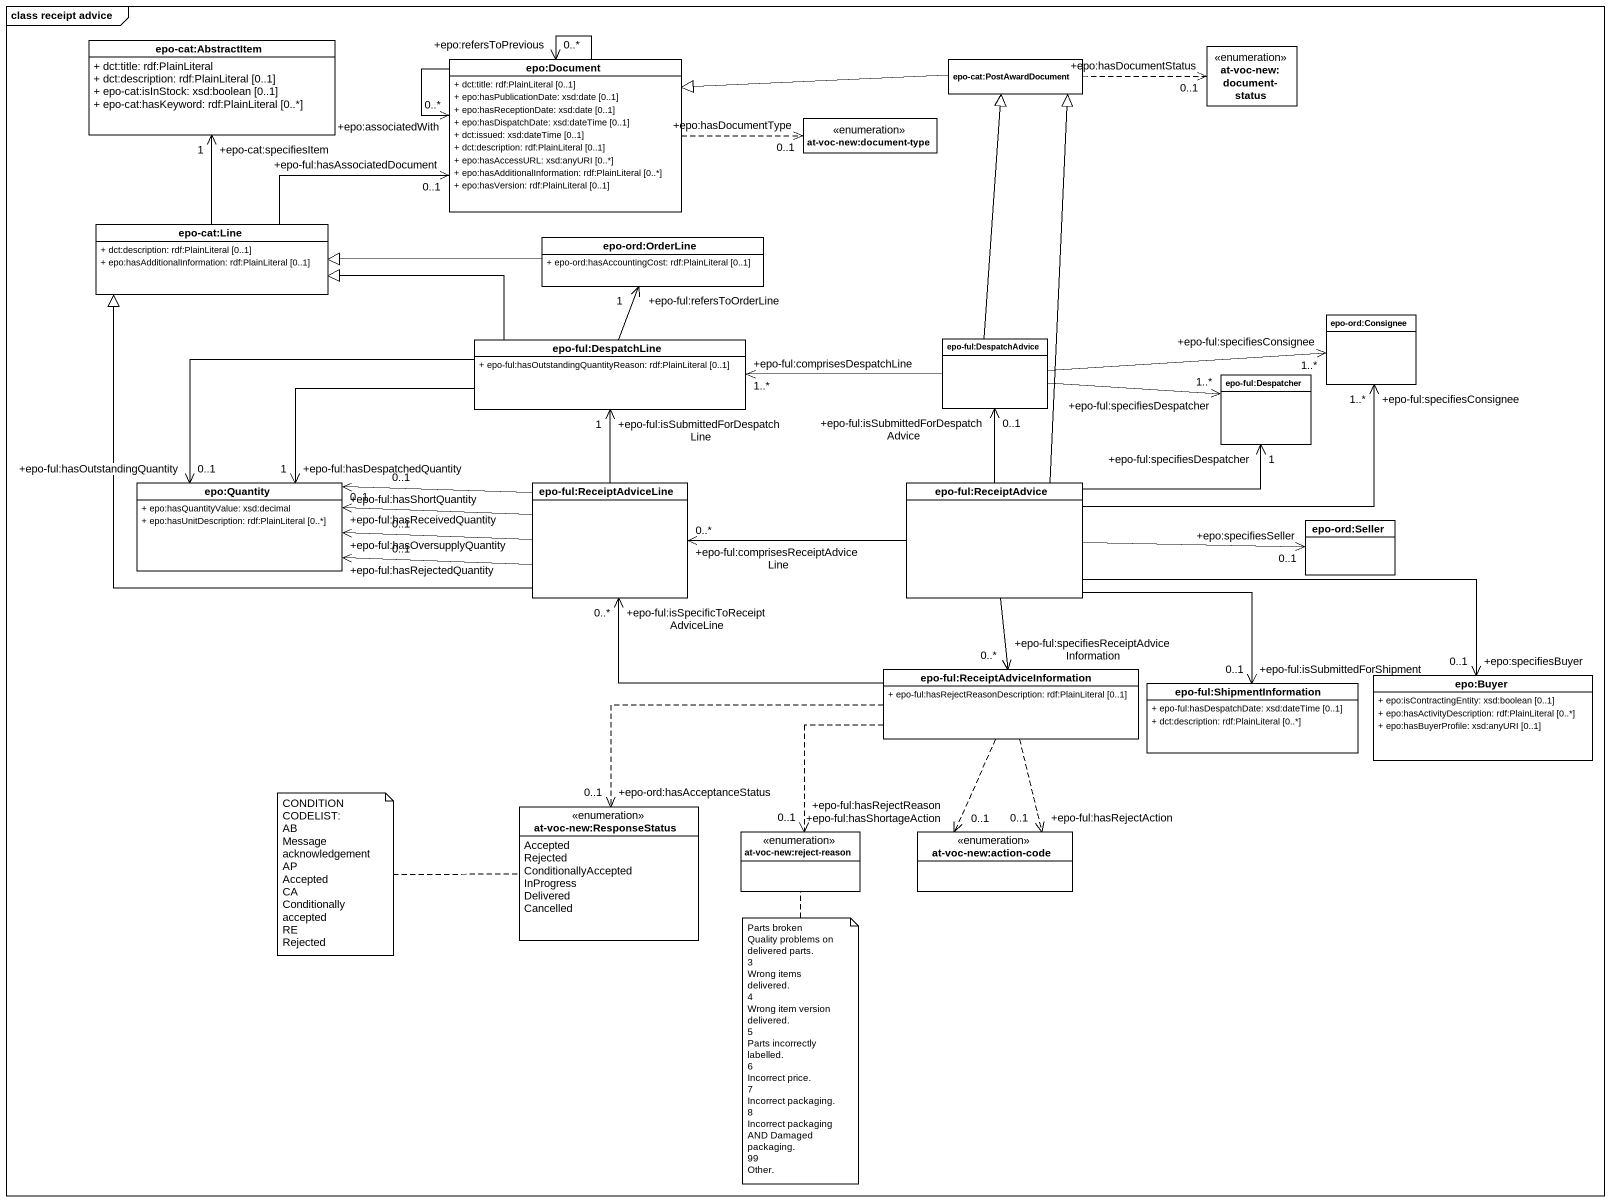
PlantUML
@startuml
mainframe class receipt advice
hide circle
hide empty members
skinparam classAttributeIconSize 0
class "epo-cat:AbstractItem" as epo_cat_AbstractItem {
  + dct:title: rdf:PlainLiteral
  + dct:description: rdf:PlainLiteral [0..1]
  + epo-cat:isInStock: xsd:boolean [0..1]
  + epo-cat:hasKeyword: rdf:PlainLiteral [0..*]
}
enum "at-voc-new:document-status" as at_voc_new_document_status
class "epo:Document" as epo_Document {
  + dct:title: rdf:PlainLiteral [0..1]
  + epo:hasPublicationDate: xsd:date [0..1]
  + epo:hasReceptionDate: xsd:date [0..1]
  + epo:hasDispatchDate: xsd:dateTime [0..1]
  + dct:issued: xsd:dateTime [0..1]
  + dct:description: rdf:PlainLiteral [0..1]
  + epo:hasAccessURL: xsd:anyURI [0..*]
  + epo:hasAdditionalInformation: rdf:PlainLiteral [0..*]
  + epo:hasVersion: rdf:PlainLiteral [0..1]
}
class "epo-cat:PostAwardDocument" as epo_cat_PostAwardDocument
enum "at-voc-new:document-type" as at_voc_new_document_type
class "epo-cat:Line" as epo_cat_Line {
  + dct:description: rdf:PlainLiteral [0..1]
  + epo:hasAdditionalInformation: rdf:PlainLiteral [0..1]
}
class "epo-ord:OrderLine" as epo_ord_OrderLine {
  + epo-ord:hasAccountingCost: rdf:PlainLiteral [0..1]
}
class "epo-ord:Consignee" as epo_ord_Consignee
class "epo-ful:DespatchLine" as epo_ful_DespatchLine {
  + epo-ful:hasOutstandingQuantityReason: rdf:PlainLiteral [0..1]
}
class "epo-ful:DespatchAdvice" as epo_ful_DespatchAdvice
class "epo-ful:Despatcher" as epo_ful_Despatcher
class "epo:Quantity" as epo_Quantity {
  + epo:hasQuantityValue: xsd:decimal
  + epo:hasUnitDescription: rdf:PlainLiteral [0..*]
}
class "epo-ful:ReceiptAdviceLine" as epo_ful_ReceiptAdviceLine
class "epo-ful:ReceiptAdvice" as epo_ful_ReceiptAdvice
class "epo-ord:Seller" as epo_ord_Seller
class "epo-ful:ReceiptAdviceInformation" as epo_ful_ReceiptAdviceInforma {
  + epo-ful:hasRejectReasonDescription: rdf:PlainLiteral [0..1]
}
class "epo:Buyer" as epo_Buyer {
  + epo:isContractingEntity: xsd:boolean [0..1]
  + epo:hasActivityDescription: rdf:PlainLiteral [0..*]
  + epo:hasBuyerProfile: xsd:anyURI [0..1]
}
class "epo-ful:ShipmentInformation" as epo_ful_ShipmentInformation {
  + epo-ful:hasDespatchDate: xsd:dateTime [0..1]
  + dct:description: rdf:PlainLiteral [0..*]
}
enum "at-voc-new:ResponseStatus" as at_voc_new_ResponseStatus {
  Accepted
  Rejected
  ConditionallyAccepted
  InProgress
  Delivered
  Cancelled
}
enum "at-voc-new:reject-reason" as at_voc_new_reject_reason
enum "at-voc-new:action-code" as at_voc_new_action_code
epo_Document --> "+epo:refersToPrevious\n0..*" epo_Document
epo_Document --> "+epo:associatedWith\n0..*" epo_Document
epo_Document .right.> "+epo:hasDocumentType\n0..1" at_voc_new_document_type
epo_cat_PostAwardDocument .right.> "+epo:hasDocumentStatus\n0..1" at_voc_new_document_status
epo_cat_PostAwardDocument -left-|> epo_Document
epo_cat_Line -up-> "+epo-cat:specifiesItem\n1" epo_cat_AbstractItem
epo_cat_Line -right-> "+epo-ful:hasAssociatedDocument\n0..1" epo_Document
epo_ord_OrderLine -left-|> epo_cat_Line
epo_ful_DespatchLine -left-|> epo_cat_Line
epo_ful_DespatchLine -up-> "+epo-ful:refersToOrderLine\n1" epo_ord_OrderLine
epo_ful_DespatchLine -left-> "+epo-ful:hasDespatchedQuantity\n1" epo_Quantity
epo_ful_DespatchLine -left-> "+epo-ful:hasOutstandingQuantity\n0..1" epo_Quantity
epo_ful_DespatchAdvice -up-|> epo_cat_PostAwardDocument
epo_ful_DespatchAdvice -right-> "+epo-ful:specifiesConsignee\n1..*" epo_ord_Consignee
epo_ful_DespatchAdvice -left-> "+epo-ful:comprisesDespatchLine\n1..*" epo_ful_DespatchLine
epo_ful_DespatchAdvice -right-> "+epo-ful:specifiesDespatcher\n1..*" epo_ful_Despatcher
epo_ful_ReceiptAdviceLine -up-|> epo_cat_Line
epo_ful_ReceiptAdviceLine -up-> "+epo-ful:isSubmittedForDespatchLine\n1" epo_ful_DespatchLine
epo_ful_ReceiptAdviceLine -left-> "+epo-ful:hasShortQuantity\n0..1" epo_Quantity
epo_ful_ReceiptAdviceLine -left-> "+epo-ful:hasReceivedQuantity\n0..1" epo_Quantity
epo_ful_ReceiptAdviceLine -left-> "+epo-ful:hasOversupplyQuantity\n0..1" epo_Quantity
epo_ful_ReceiptAdviceLine -left-> "+epo-ful:hasRejectedQuantity\n0..1" epo_Quantity
epo_ful_ReceiptAdvice -up-|> epo_cat_PostAwardDocument
epo_ful_ReceiptAdvice -right-> "+epo-ful:specifiesConsignee\n1..*" epo_ord_Consignee
epo_ful_ReceiptAdvice -up-> "+epo-ful:isSubmittedForDespatchAdvice\n0..1" epo_ful_DespatchAdvice
epo_ful_ReceiptAdvice -right-> "+epo-ful:specifiesDespatcher\n1" epo_ful_Despatcher
epo_ful_ReceiptAdvice -left-> "+epo-ful:comprisesReceiptAdviceLine\n0..*" epo_ful_ReceiptAdviceLine
epo_ful_ReceiptAdvice -right-> "+epo:specifiesSeller\n0..1" epo_ord_Seller
epo_ful_ReceiptAdvice --> "+epo-ful:specifiesReceiptAdviceInformation\n0..*" epo_ful_ReceiptAdviceInforma
epo_ful_ReceiptAdvice -right-> "+epo:specifiesBuyer\n0..1" epo_Buyer
epo_ful_ReceiptAdvice --> "+epo-ful:isSubmittedForShipment\n0..1" epo_ful_ShipmentInformation
epo_ful_ReceiptAdviceInforma -left-> "+epo-ful:isSpecificToReceiptAdviceLine\n0..*" epo_ful_ReceiptAdviceLine
epo_ful_ReceiptAdviceInforma .left.> "+epo-ord:hasAcceptanceStatus\n0..1" at_voc_new_ResponseStatus
epo_ful_ReceiptAdviceInforma ..> "+epo-ful:hasRejectReason\n0..1" at_voc_new_reject_reason
epo_ful_ReceiptAdviceInforma ..> "+epo-ful:hasShortageAction\n0..1" at_voc_new_action_code
epo_ful_ReceiptAdviceInforma ..> "+epo-ful:hasRejectAction\n0..1" at_voc_new_action_code
note left of at_voc_new_ResponseStatus
  CONDITION CODELIST:
  AB
  Message acknowledgement
  AP
  Accepted
  CA
  Conditionally accepted
  RE
  Rejected
end note
note bottom of at_voc_new_reject_reason
  Parts broken
  Quality problems on delivered parts.
  3
  Wrong items delivered.
  4
  Wrong item version delivered.
  5
  Parts incorrectly labelled.
  6
  Incorrect price.
  7
  Incorrect packaging.
  8
  Incorrect packaging AND Damaged packaging.
  99
  Other.
end note
@enduml
